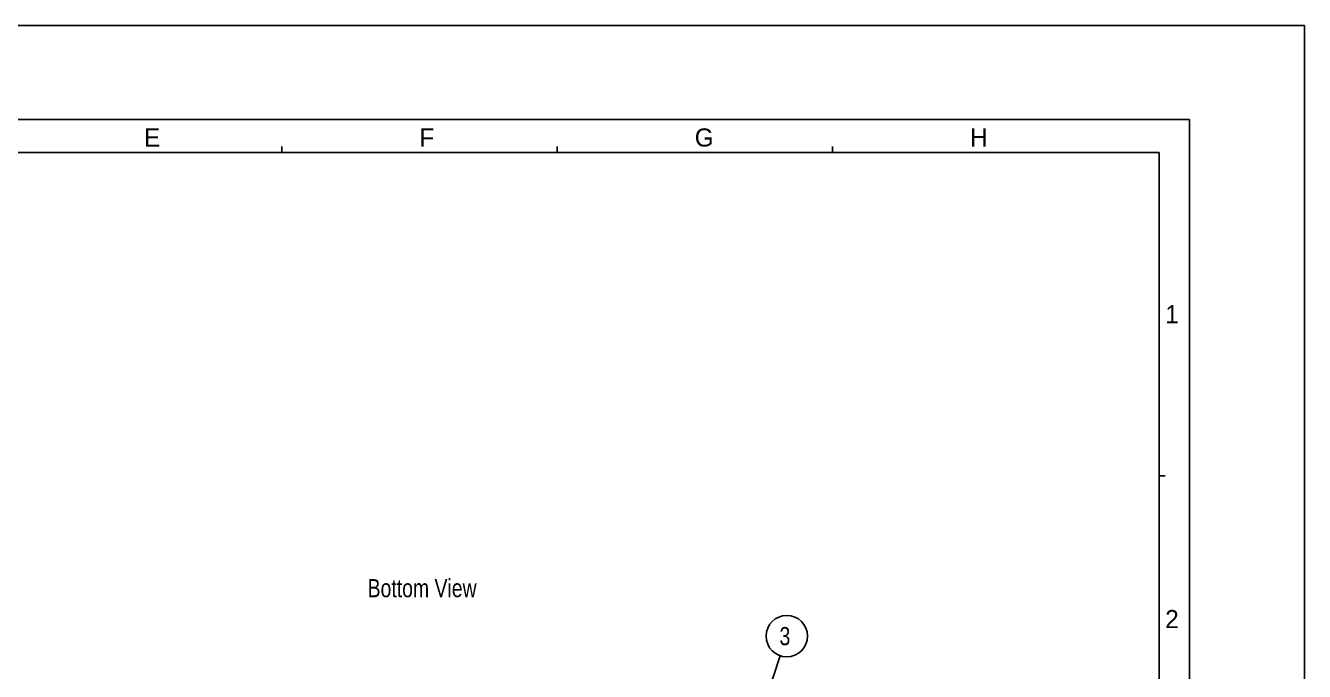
# Model space of a CAD drawing. Header units: millimetres. Extents: x 0 to 420, y 0 to 297.
# Drawn here: x 208.7 to 420, y 190.2 to 297 of the extents above; entities that cross this region are included whole.
import ezdxf

# ---------------------------------------------------------------- set-up
doc = ezdxf.new("R2010")
doc.units = ezdxf.units.MM
doc.header["$LTSCALE"] = 23.1
doc.layers.get('0').update_dxf_attribs({"linetype": 'CONTINUOUS'})
doc.layers.add('DETAIL', color=7, linetype='CONTINUOUS')
doc.styles.get("Standard").update_dxf_attribs({"font": 'txt', "width": 0.8})
doc.styles.add('TEXTSTYLE_2', font='txt')
doc.dimstyles.get("Standard").update_dxf_attribs({"dimtxt": 3, "dimasz": 2.1, "dimexe": 2, "dimexo": 1, "dimtad": 1, "dimzin": 0, "dimdsep": 46, "dimtxsty": 'STANDARD', "dimblk": '_FILLED', "dimblk1": '_FILLED', "dimblk2": '_FILLED', "dimcen": 0.09, "dimazin": 0, "dimtol": 1, "dimtp": 0.01, "dimtm": 0.01, "dimtfac": 1, "dimtofl": 0, "dimtmove": 0, "dimatfit": 3, "dimldrblk": '_FILLED', "dimfxl": 1, "dimtolj": 1, "dimtzin": 0, "dimarcsym": 0})

# ---------------------------------------------------------------- blocks, each defined once
blk = doc.blocks.new('_FILLED')
at = {"color": 0, "linetype": 'BYBLOCK'}
blk.add_solid([(0, 0), (-1, 0.17), (-1, -0.17)], dxfattribs=at)
blk = doc.blocks.new('BALLOON_BL10', base_point=(334.46, 196.08))
at = {"layer": 'DETAIL', "color": 2, "linetype": 'CONTINUOUS'}
blk.add_circle((334.46, 196.08), 3.42, dxfattribs=at)
at = {"layer": 'DETAIL', "color": 2, "linetype": 'CONTINUOUS', "insert": (333.26, 197.58), "char_height": 3, "width": 2.4, "attachment_point": 1, "line_spacing_factor": 0.9}
blk.add_mtext('3', dxfattribs=at)

msp = doc.modelspace()

# ---------------------------------------------------------------- linework, layer by layer
at = {"color": 7, "linetype": 'CONTINUOUS'}
for p in [(0, 297), (420, 0)]:
    msp.add_line(p, (420, 297), dxfattribs=at)
at = {"color": 4, "linetype": 'CONTINUOUS'}
for p, q in [((19, 281.5), (401, 281.5)), ((401, 281.5), (401, 15.5)), ((251, 276), (251, 277)), ((296.5, 276), (296.5, 277)), ((342, 276), (342, 277)), ((23.5, 276), (396, 276)), ((396, 21), (396, 276)), ((396, 222.6), (397, 222.6))]:
    msp.add_line(p, q, dxfattribs=at)

# ---------------------------------------------------------------- block references
at = {"layer": 'DETAIL', "color": 2, "linetype": 'CONTINUOUS'}
msp.add_blockref('BALLOON_BL10', (334.46, 196.08), dxfattribs=at)

# ---------------------------------------------------------------- texts
at = {"color": 2, "linetype": 'CONTINUOUS', "char_height": 3, "width": 3, "attachment_point": 1, "line_spacing_factor": 0.9, "style": 'TEXTSTYLE_2'}
for s, insert in [('E', (228.25, 280)), ('F', (273.75, 280)), ('G', (319.25, 280)), ('H', (364.75, 280)), ('1', (397, 250.8)), ('2', (397, 200.4))]:
    msp.add_mtext(s, dxfattribs=dict(at, insert=insert))
at = {"layer": 'DETAIL', "color": 2, "linetype": 'CONTINUOUS', "insert": (265.19, 205.51), "char_height": 3, "width": 26.4, "attachment_point": 1, "line_spacing_factor": 0.9}
msp.add_mtext('Bottom View', dxfattribs=at)

# ---------------------------------------------------------------- leaders
at = {"layer": 'DETAIL', "color": 2, "linetype": 'CONTINUOUS'}
msp.add_leader([(330.24, 183.25), (333.39, 192.83)], dimstyle='STANDARD', override={"dimtad": 0}, dxfattribs=at)

doc.saveas('drawing.dxf')
